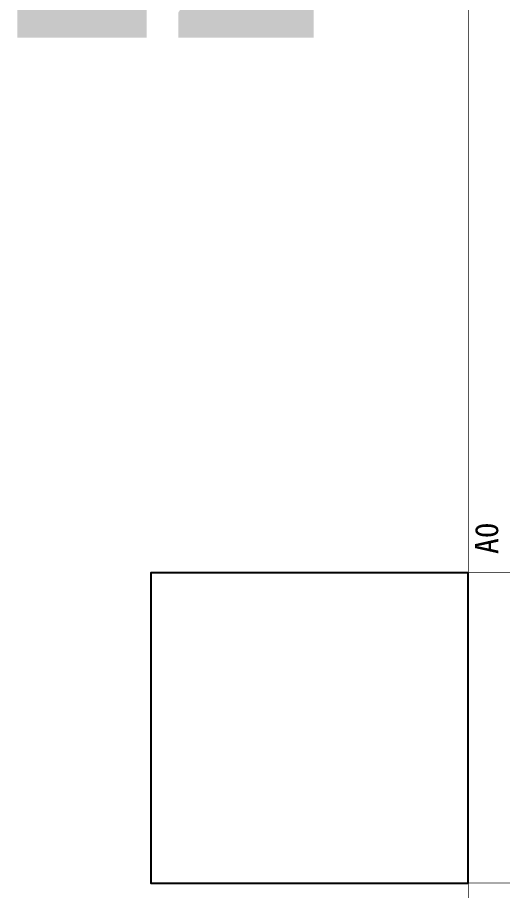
# Model space of a CAD drawing. Extents: x 447413 to 2975780, y -1432727 to 1301644.
# Drawn here: x 2224581 to 2255956, y -1090947 to -1034454 of the extents above; entities that cross this region are included whole.
import ezdxf

# ---------------------------------------------------------------- set-up
doc = ezdxf.new("R2010")
doc.units = 0
doc.header["$LTSCALE"] = 1000
doc.header["$MEASUREMENT"] = 0
for name, color, linetype in [('图框', 253, 'Continuous'), ('图纸编号', 6, 'Continuous'), ('短柱', 106, 'Continuous')]:
    doc.layers.add(name, color=color, linetype=linetype)
doc.styles.add('宋体', font='', dxfattribs={"height": 35})
doc.styles.add('黑体', font='simhei.ttf')
doc.styles.get('宋体').set_extended_font_data('SimSun')

# ---------------------------------------------------------------- blocks, each defined once
blk = doc.blocks.new('A$C6B0021A6')
at = {"layer": '图框', "color": 2, "const_width": 40, "elevation": -84000}
blk.add_lwpolyline([(20, 84120), (118920, 84120), (118920, 20), (20, 20)], close=True, dxfattribs=at)
at = {"layer": '图框', "color": 2, "style": '黑体'}
blk.add_text('A0', height=1500, rotation=90, dxfattribs=at).set_placement((1953, 1232))

msp = doc.modelspace()

# ---------------------------------------------------------------- linework, layer by layer
at = {"layer": '短柱'}
msp.add_lwpolyline([(2253742, -1070382.1), (2233205.6, -1070382.1), (2233205.6, -1090471.1), (2253742, -1090471.1)], close=True, dxfattribs=at)

# ---------------------------------------------------------------- block references
for p in [(2253722, -1070402.1, 84000), (2253722, -1174571.1)]:
    msp.add_blockref('A$C6B0021A6', p)

# ---------------------------------------------------------------- texts
at = {"layer": '图纸编号', "color": 6, "style": '宋体', "width": 0.7}
msp.add_text('12', height=22683.54, dxfattribs=at).set_placement((2223176.4, -1035766))

doc.saveas('drawing.dxf')
